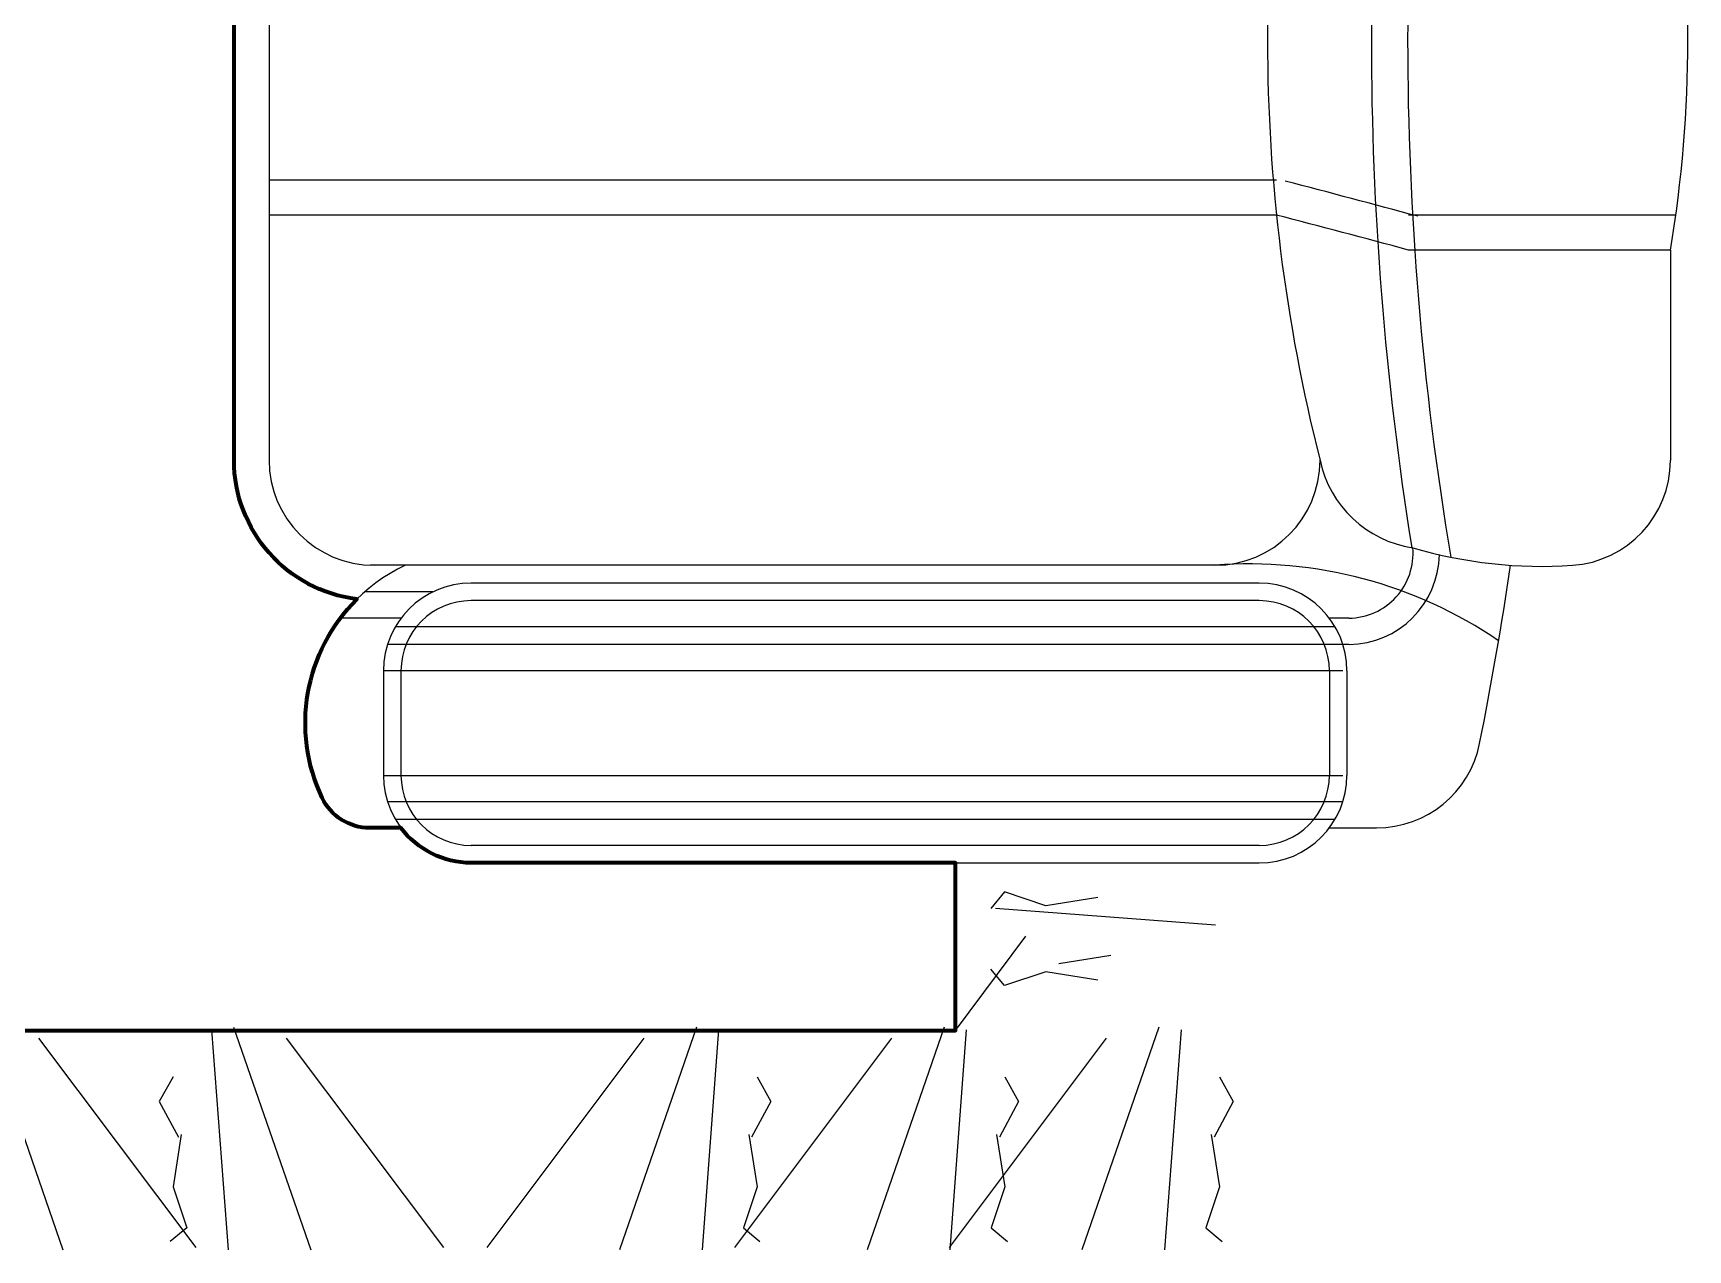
# Model space of a CAD drawing. Header units: millimetres. Extents: x 44393 to 91220, y 25301 to 41858.
# Drawn here: x 57795 to 58740, y 33511 to 34206 of the extents above; entities that cross this region are included whole.
import ezdxf

# ---------------------------------------------------------------- set-up
doc = ezdxf.new("R2010")
doc.units = ezdxf.units.MM

# ---------------------------------------------------------------- blocks, each defined once
blk = doc.blocks.new('fdsfdh4')
at = {"color": 4}
for p, q in [((27256.68, 44130.67), (27256.68, 45210.63)), ((28076.68, 44250.63), (28076.68, 44130.48)), ((27842, 44060.43), (27392, 44060.43)), ((27342, 44010.43), (27342, 43950.67)), ((27892, 44010.43), (27892, 43950.67)), ((27334.13, 43920.67), (27352, 43920.67)), ((27882, 43920.67), (27908.95, 43920.67)), ((27392, 43900.67), (27842, 43900.67)), ((27668.5, 43805.04), (27668.5, 43900.67)), ((24721.91, 43805.04), (27668.5, 43805.04))]:
    blk.add_line(p, q, dxfattribs=at)
at = {"color": 8}
for p, q in [((27276.68, 44610.63), (27276.68, 44130.63)), ((27851.82, 44290.63), (27276.68, 44290.63)), ((27851.82, 44270.63), (27276.68, 44270.63)), ((28079.75, 44270.63), (27927.19, 44270.63)), ((28076.68, 44250.63), (27927.19, 44250.63)), ((27816.68, 44070.67), (27334.37, 44070.67)), ((27370.2, 44055.43), (27331.75, 44055.43)), ((27842, 44050.43), (27392, 44050.43)), ((27352, 44040.43), (27317.39, 44040.43)), ((27885.3, 44035.43), (27348.7, 44035.43)), ((27893.09, 44040.43), (27882, 44040.43)), ((27889.69, 44025.43), (27344.3, 44025.43)), ((27893.09, 44025.43), (27889.69, 44025.43)), ((27889.69, 44010.43), (27342, 44010.43)), ((27352, 44010.43), (27352, 43950.67)), ((27882, 44010.43), (27882, 43950.67)), ((27342, 43950.67), (27889.69, 43950.67)), ((27344.3, 43935.67), (27889.69, 43935.67)), ((27348.7, 43925.67), (27885.3, 43925.67)), ((27842, 43910.67), (27392, 43910.67)), ((27696.5, 43884.07), (27688.65, 43874.64)), ((27720.06, 43876.21), (27696.5, 43884.07)), ((27816.97, 43865.1), (27691.36, 43874.53)), ((27749.89, 43880.92), (27720.06, 43876.21)), ((27668.5, 43805.04), (27708.74, 43858.85)), ((27757.31, 43847.82), (27727.47, 43843.1)), ((27696.5, 43830.65), (27688.65, 43840.07)), ((27720.06, 43838.5), (27696.5, 43830.65)), ((27749.89, 43833.79), (27720.06, 43838.5)), ((27115.05, 43806.83), (27159.05, 43679.65)), ((27256.46, 43806.83), (27300.45, 43679.65)), ((27520.77, 43806.83), (27476.78, 43679.65)), ((27662.18, 43806.83), (27618.18, 43679.65)), ((27784.73, 43806.83), (27740.74, 43679.65)), ((27145.12, 43800.49), (27234.83, 43680.95)), ((27243.89, 43805.26), (27253.32, 43679.65)), ((27286.52, 43800.49), (27376.24, 43680.95)), ((27490.71, 43800.49), (27400.99, 43680.95)), ((27533.34, 43805.26), (27523.91, 43679.65)), ((27632.11, 43800.49), (27542.4, 43680.95)), ((27754.67, 43800.49), (27664.95, 43680.95)), ((27674.75, 43805.26), (27665.32, 43679.65)), ((27797.3, 43805.26), (27787.87, 43679.65)), ((27221.9, 43778.56), (27214.04, 43764.43)), ((27555.34, 43778.56), (27563.19, 43764.43)), ((27696.74, 43778.56), (27704.6, 43764.43)), ((27819.3, 43778.56), (27827.15, 43764.43)), ((27214.04, 43764.43), (27225.04, 43744.02)), ((27563.19, 43764.43), (27552.19, 43744.02)), ((27704.6, 43764.43), (27693.6, 43744.02)), ((27827.15, 43764.43), (27816.15, 43744.02)), ((27226.61, 43745.59), (27221.9, 43715.76)), ((27550.62, 43745.59), (27555.34, 43715.76)), ((27692.03, 43745.59), (27696.74, 43715.76)), ((27814.58, 43745.59), (27819.3, 43715.76)), ((27221.9, 43715.76), (27229.75, 43692.21)), ((27555.34, 43715.76), (27547.48, 43692.21)), ((27696.74, 43715.76), (27688.89, 43692.21)), ((27819.3, 43715.76), (27811.44, 43692.21)), ((27229.75, 43692.21), (27220.32, 43684.36)), ((27547.48, 43692.21), (27556.91, 43684.36)), ((27688.89, 43692.21), (27698.31, 43684.36)), ((27811.44, 43692.21), (27820.87, 43684.36))]:
    blk.add_line(p, q, dxfattribs=at)
at = {"color": 255, "lineweight": 90}
blk.add_lwpolyline([(24721.91, 43805.04), (27668.5, 43805.04), (27668.5, 43900.67), (27392, 43900.67, -0.236068), (27352, 43920.67), (27334.13, 43920.67, -0.289549), (27307.03, 43937.8, -0.318307), (27326.84, 44051.28, -0.378552), (27256.68, 44130.67), (27256.68, 45210.63, -0.378552), (27326.84, 45290.02, -0.318309), (27307.03, 45403.5, -0.289544), (27334.13, 45420.63), (27352, 45420.63, -0.236068), (27392, 45440.63), (27780, 45440.63)], format="xyb", dxfattribs=at)
at = {"color": 8}
for centre, radius, start, end in [((29708.84, 44370.63), 1782.16, 170.45942, 189.54058), ((29738.13, 44370.63), 1832.16, 170.89577, 189.10423), ((26371.51, 38539.95), 5938.78, 74.761437, 75.516313), ((26371.51, 38539.95), 5918.78, 74.761437, 75.516313), ((27336.68, 44130.63), 60, 180, 270), ((27816.68, 44130.63), 60, 270, 0), ((27892.7, 44077.54), 37.11, 270.59473, 4.84294), ((27836.17, 43818.24), 253.19, 55.76069, 94.41458), ((27892.7, 44077.54), 52.11, 270.59473, 359.0806), ((27392, 44010.43), 40, 90, 180), ((27842, 44010.43), 40, 0, 90), ((27392, 43950.67), 40, 180, 270), ((27842, 43950.67), 40, 270, 0)]:
    blk.add_arc(centre, radius, start, end, dxfattribs=at)
at = {"color": 4}
for centre, radius, start, end in [((28821.68, 44370.63), 975, 165.74997, 194.25003), ((27361.68, 44370.63), 725, 350.47272, 9.52728), ((27336.68, 44130.67), 80, 180, 262.93696), ((27939.07, 44143.67), 63.74, 191.80673, 261.52631), ((28016.68, 44130.48), 60, 273.87246, 0), ((28003.18, 44329.94), 259.92, 253.57341, 273.87246), ((27397.03, 43980.55), 99.64, 115.25334, 205.40786), ((25957.55, 44370.67), 2050, 348.69802, 351.58487), ((27392, 44010.43), 50, 90, 180), ((27842, 44010.43), 50, 0, 90), ((27908.95, 43980.67), 60, 270, 348.69802), ((27392, 43950.67), 50, 180, 270), ((27842, 43950.67), 50, 270, 0), ((27334.13, 43950.67), 30, 205.40786, 270)]:
    blk.add_arc(centre, radius, start, end, dxfattribs=at)

msp = doc.modelspace()

# ---------------------------------------------------------------- block references
at = {"color": 255, "lineweight": 90}
msp.add_blockref('fdsfdh4', (30653.23, -10168.71), dxfattribs=at)

doc.saveas('drawing.dxf')
